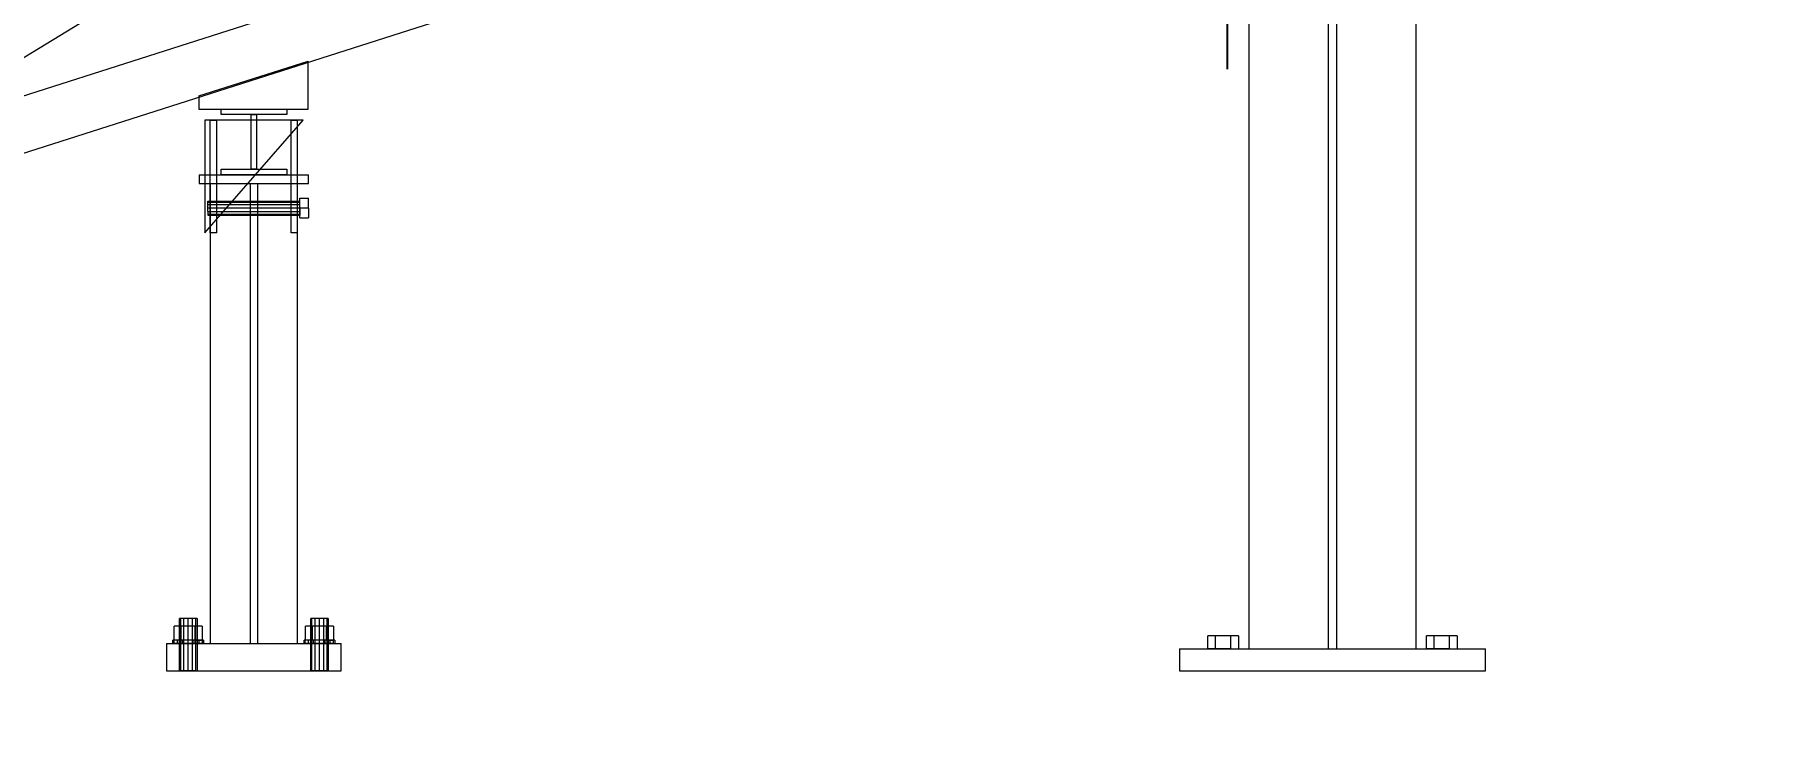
# Model space of a CAD drawing. Header units: millimetres. Extents: x -1970 to 34302, y -65268 to 6837.
# Drawn here: x 2708 to 4290, y -60 to 582 of the extents above; entities that cross this region are included whole.
import ezdxf

# ---------------------------------------------------------------- set-up
doc = ezdxf.new("R2010")
doc.units = ezdxf.units.MM
for name, color, linetype, lineweight in [('COTAS_O', 1, 'Continuous', 0), ('COTAS_P', 1, 'Continuous', 0), ('lateral_C01', 7, 'Continuous', 0), ('lateral_tolva', 7, 'Continuous', 0)]:
    doc.layers.add(name, color=color, linetype=linetype, lineweight=lineweight)
doc.dimstyles.new('R19_100', dxfattribs={"dimtxt": 250, "dimasz": 150, "dimexe": 150, "dimexo": 80, "dimgap": 100, "dimtad": 1, "dimtih": 1, "dimtoh": 1, "dimdsep": 46, "dimcen": 0.09, "dimadec": 0, "dimazin": 0, "dimtfac": 1, "dimtdec": 4, "dimtofl": 0, "dimtmove": 0, "dimatfit": 3, "dimfxl": 1, "dimtolj": 1, "dimtzin": 0, "dimarcsym": 0})

# ---------------------------------------------------------------- blocks, each defined once
blk = doc.blocks.new('*D12')
at = {"layer": 'COTAS_O', "color": 0, "lineweight": -2, "transparency": 16777216}
for p, q in [((349.2, 1520), (349.2, 550)), ((3799.2, 1520), (3799.2, 550)), ((499.2, 700), (3649.2, 700))]:
    blk.add_line(p, q, dxfattribs=at)
at = {"layer": 'COTAS_O', "color": 0, "transparency": 16777216}
for points in [[(499.2, 725), (499.2, 675), (349.2, 700)], [(3649.2, 725), (3649.2, 675), (3799.2, 700)]]:
    blk.add_solid(points, dxfattribs=at)
at = {"layer": 'Defpoints', "color": 0, "transparency": 16777216}
for p in [(349.2, 1600), (3799.2, 1600), (3799.2, 700)]:
    blk.add_point(p, dxfattribs=at)
blk = doc.blocks.new('*D22')
at = {"layer": 'COTAS_P', "color": 0, "lineweight": -2, "transparency": 16777216}
for p, q in [((112.7, -80), (112.7, -2650)), ((34302.1, -80), (34302.1, -2650)), ((262.7, -2500), (34152.1, -2500))]:
    blk.add_line(p, q, dxfattribs=at)
at = {"layer": 'COTAS_P', "color": 0, "transparency": 16777216}
for points in [[(262.7, -2475), (262.7, -2525), (112.7, -2500)], [(34152.1, -2475), (34152.1, -2525), (34302.1, -2500)]]:
    blk.add_solid(points, dxfattribs=at)
at = {"layer": 'Defpoints', "color": 0, "transparency": 16777216}
for p in [(112.7, 0), (34302.1, 0), (34302.1, -2500)]:
    blk.add_point(p, dxfattribs=at)

msp = doc.modelspace()

# ---------------------------------------------------------------- linework, layer by layer
at = {"layer": 'lateral_C01'}
for p, q in [((2432.868, 399.355), (3487.661, 1040.847)), ((2417.465, 435.985), (3560.527, 801.237)), ((2432.683, 388.358), (3575.745, 753.609)), ((2858.655, 525.521), (2958.655, 557.475)), ((2958.655, 513.521), (2958.655, 557.475)), ((2858.655, 525.521), (2858.655, 513.521)), ((2858.655, 513.521), (2958.655, 513.521)), ((2878.959, 508.521), (2878.959, 513.521)), ((2878.959, 513.521), (2938.959, 513.521)), ((2938.959, 508.521), (2878.959, 508.521)), ((2906.459, 458.521), (2906.459, 508.521)), ((2906.459, 508.521), (2911.459, 508.521)), ((2911.459, 508.521), (2911.459, 458.521)), ((2938.959, 513.521), (2938.959, 508.521)), ((2863.959, 400.521), (2953.959, 503.521)), ((2953.959, 503.521), (2863.959, 503.521)), ((2863.959, 503.521), (2863.959, 400.521)), ((2868.959, 400.521), (2868.959, 503.521)), ((2868.959, 503.521), (2874.959, 503.521)), ((2874.959, 400.521), (2874.959, 503.521)), ((2942.959, 400.521), (2942.959, 503.521)), ((2942.959, 503.521), (2948.959, 503.521)), ((2948.959, 400.521), (2948.959, 503.521)), ((2858.959, 453.521), (2958.959, 453.521)), ((2858.959, 453.521), (2858.959, 445.521)), ((2858.959, 445.521), (2958.959, 445.521)), ((2868.959, 445.521), (2948.959, 445.521)), ((2868.959, 445.521), (2868.959, 25)), ((2878.959, 453.521), (2878.959, 458.521)), ((2878.959, 458.521), (2938.959, 458.521)), ((2938.959, 453.521), (2878.959, 453.521)), ((2905.459, 445.521), (2912.459, 445.521)), ((2905.459, 445.521), (2905.459, 25)), ((2911.459, 458.521), (2906.459, 458.521)), ((2912.459, 25), (2912.459, 445.521)), ((2938.959, 458.521), (2938.959, 453.521)), ((2948.959, 25), (2948.959, 445.521)), ((2958.959, 445.521), (2958.959, 453.521)), ((2866.959, 428.564), (2866.959, 429.421)), ((2866.959, 429.421), (2950.959, 429.421)), ((2866.959, 426.221), (2866.959, 428.564)), ((2866.959, 428.564), (2950.959, 428.564)), ((2950.959, 423.021), (2950.959, 432.028)), ((2950.959, 432.028), (2958.959, 432.028)), ((2950.959, 428.564), (2950.959, 429.421)), ((2950.959, 426.221), (2950.959, 428.564)), ((2958.959, 423.021), (2958.959, 432.028)), ((2866.959, 423.021), (2866.959, 426.221)), ((2866.959, 426.221), (2950.959, 426.221)), ((2866.959, 419.821), (2866.959, 423.021)), ((2950.959, 423.021), (2866.959, 423.021)), ((2866.959, 419.821), (2866.959, 417.479)), ((2866.959, 419.821), (2950.959, 419.821)), ((2866.959, 417.479), (2866.959, 416.621)), ((2866.959, 417.479), (2950.959, 417.479)), ((2866.959, 416.621), (2950.959, 416.621)), ((2950.959, 423.021), (2950.959, 426.221)), ((2950.959, 423.021), (2950.959, 419.821)), ((2950.959, 414.015), (2950.959, 423.021)), ((2958.959, 423.021), (2950.959, 423.021)), ((2950.959, 419.821), (2950.959, 417.479)), ((2950.959, 417.479), (2950.959, 416.621)), ((2950.959, 414.015), (2958.959, 414.015)), ((2958.959, 423.021), (2958.959, 414.015)), ((2874.959, 400.521), (2868.959, 400.521)), ((2948.959, 400.521), (2942.959, 400.521)), ((2842.031, 48), (2840.959, 48)), ((2840.959, 0), (2840.959, 48)), ((2844.959, 48), (2842.031, 48)), ((2842.031, 0), (2842.031, 48)), ((2848.959, 48), (2844.959, 48)), ((2844.959, 0), (2844.959, 48)), ((2852.959, 48), (2848.959, 48)), ((2848.959, 0), (2848.959, 48)), ((2855.887, 48), (2852.959, 48)), ((2852.959, 0), (2852.959, 48)), ((2856.959, 48), (2855.887, 48)), ((2855.887, 0), (2855.887, 48)), ((2856.959, 48), (2856.959, 0)), ((2962.031, 48), (2960.959, 48)), ((2960.959, 0), (2960.959, 48)), ((2964.959, 48), (2962.031, 48)), ((2962.031, 0), (2962.031, 48)), ((2968.959, 48), (2964.959, 48)), ((2964.959, 0), (2964.959, 48)), ((2972.959, 48), (2968.959, 48)), ((2968.959, 0), (2968.959, 48)), ((2975.887, 48), (2972.959, 48)), ((2972.959, 0), (2972.959, 48)), ((2976.959, 48), (2975.887, 48)), ((2975.887, 0), (2975.887, 48)), ((2976.959, 48), (2976.959, 0)), ((2842.559, 40.8), (2836.159, 40.8)), ((2836.159, 28), (2836.159, 40.8)), ((2855.359, 40.8), (2842.559, 40.8)), ((2842.559, 28), (2842.559, 40.8)), ((2861.759, 40.8), (2855.359, 40.8)), ((2855.359, 28), (2855.359, 40.8)), ((2861.759, 40.8), (2861.759, 28)), ((2962.559, 40.8), (2956.159, 40.8)), ((2956.159, 28), (2956.159, 40.8)), ((2975.359, 40.8), (2962.559, 40.8)), ((2962.559, 28), (2962.559, 40.8)), ((2981.759, 40.8), (2975.359, 40.8)), ((2975.359, 28), (2975.359, 40.8)), ((2981.759, 40.8), (2981.759, 28)), ((2828.959, 25), (2988.959, 25)), ((2828.959, 25), (2828.959, 0)), ((2836.025, 28), (2834.959, 28)), ((2834.959, 25), (2834.959, 28)), ((2836.025, 25), (2834.959, 25)), ((2839.06, 28), (2836.025, 28)), ((2836.025, 25), (2836.025, 28)), ((2839.06, 25), (2836.025, 25)), ((2842.559, 28), (2836.159, 28)), ((2843.602, 28), (2839.06, 28)), ((2839.06, 25), (2839.06, 28)), ((2843.602, 25), (2839.06, 25)), ((2855.359, 28), (2842.559, 28)), ((2848.959, 28), (2843.602, 28)), ((2843.602, 25), (2843.602, 28)), ((2848.959, 25), (2843.602, 25)), ((2854.317, 28), (2848.959, 28)), ((2848.959, 25), (2848.959, 28)), ((2854.317, 25), (2848.959, 25)), ((2858.859, 28), (2854.317, 28)), ((2854.317, 25), (2854.317, 28)), ((2858.859, 25), (2854.317, 25)), ((2855.359, 28), (2861.759, 28)), ((2861.894, 28), (2858.859, 28)), ((2858.859, 25), (2858.859, 28)), ((2861.894, 25), (2858.859, 25)), ((2862.959, 28), (2861.894, 28)), ((2861.894, 25), (2861.894, 28)), ((2861.894, 25), (2862.959, 25)), ((2862.959, 28), (2862.959, 25)), ((2868.959, 25), (2948.959, 25)), ((2905.459, 25), (2912.459, 25)), ((2956.025, 28), (2954.959, 28)), ((2954.959, 25), (2954.959, 28)), ((2956.025, 25), (2954.959, 25)), ((2959.06, 28), (2956.025, 28)), ((2956.025, 25), (2956.025, 28)), ((2959.06, 25), (2956.025, 25)), ((2962.559, 28), (2956.159, 28)), ((2963.602, 28), (2959.06, 28)), ((2959.06, 25), (2959.06, 28)), ((2963.602, 25), (2959.06, 25)), ((2975.359, 28), (2962.559, 28)), ((2968.959, 28), (2963.602, 28)), ((2963.602, 25), (2963.602, 28)), ((2968.959, 25), (2963.602, 25)), ((2974.317, 28), (2968.959, 28)), ((2968.959, 25), (2968.959, 28)), ((2974.317, 25), (2968.959, 25)), ((2978.859, 28), (2974.317, 28)), ((2974.317, 25), (2974.317, 28)), ((2978.859, 25), (2974.317, 25)), ((2975.359, 28), (2981.759, 28)), ((2981.894, 28), (2978.859, 28)), ((2978.859, 25), (2978.859, 28)), ((2981.894, 25), (2978.859, 25)), ((2982.959, 28), (2981.894, 28)), ((2981.894, 25), (2981.894, 28)), ((2981.894, 25), (2982.959, 25)), ((2982.959, 28), (2982.959, 25)), ((2988.959, 0), (2988.959, 25)), ((2828.959, 0), (2988.959, 0)), ((2842.031, 0), (2840.959, 0)), ((2844.959, 0), (2842.031, 0)), ((2848.959, 0), (2844.959, 0)), ((2852.959, 0), (2848.959, 0)), ((2855.887, 0), (2852.959, 0)), ((2855.887, 0), (2856.959, 0)), ((2962.031, 0), (2960.959, 0)), ((2964.959, 0), (2962.031, 0)), ((2968.959, 0), (2964.959, 0)), ((2972.959, 0), (2968.959, 0)), ((2975.887, 0), (2972.959, 0)), ((2975.887, 0), (2976.959, 0))]:
    msp.add_line(p, q, dxfattribs=at)
at = {"layer": 'lateral_tolva'}
for p, q in [((3819.2, 3300), (3819.2, 20)), ((3891.7, 3300), (3891.7, 20)), ((3899.7, 20), (3899.7, 3300)), ((3972.2, 20), (3972.2, 3300)), ((3788.7, 32), (3781.7, 32)), ((3781.7, 20), (3781.7, 32)), ((3802.7, 32), (3788.7, 32)), ((3788.7, 20), (3788.7, 32)), ((3809.7, 32), (3802.7, 32)), ((3802.7, 20), (3802.7, 32)), ((3809.7, 32), (3809.7, 20)), ((3988.7, 32), (3981.7, 32)), ((3981.7, 20), (3981.7, 32)), ((4002.7, 32), (3988.7, 32)), ((3988.7, 20), (3988.7, 32)), ((4009.7, 32), (4002.7, 32)), ((4002.7, 20), (4002.7, 32)), ((4009.7, 32), (4009.7, 20)), ((3755.7, 20), (4035.7, 20)), ((3755.7, 20), (3755.7, 0)), ((3788.7, 20), (3781.7, 20)), ((3802.7, 20), (3788.7, 20)), ((3802.7, 20), (3809.7, 20)), ((3819.2, 20), (3972.2, 20)), ((3891.7, 20), (3899.7, 20)), ((3988.7, 20), (3981.7, 20)), ((4002.7, 20), (3988.7, 20)), ((4002.7, 20), (4009.7, 20)), ((4035.7, 0), (4035.7, 20)), ((3755.7, 0), (4035.7, 0))]:
    msp.add_line(p, q, dxfattribs=at)

# ---------------------------------------------------------------- dimensions: what is measured, and where the dimension line sits
at = {"layer": 'COTAS_O'}
dim = msp.add_aligned_dim(p1=(349.2, 1600), p2=(3799.2, 1600), distance=-900, text='<> O', dimstyle='R19_100', dxfattribs=at)
dim.commit()
dim.dimension.update_dxf_attribs({"geometry": '*D12', "text_midpoint": (2074.2, 700)})
at = {"layer": 'COTAS_P'}
dim = msp.add_aligned_dim(p1=(112.7, 0), p2=(34302.083, 0), distance=-2500, text='<> P', dimstyle='R19_100', dxfattribs=at)
dim.commit()
dim.dimension.update_dxf_attribs({"geometry": '*D22', "text_midpoint": (17207.392, -2500)})

doc.saveas('drawing.dxf')
